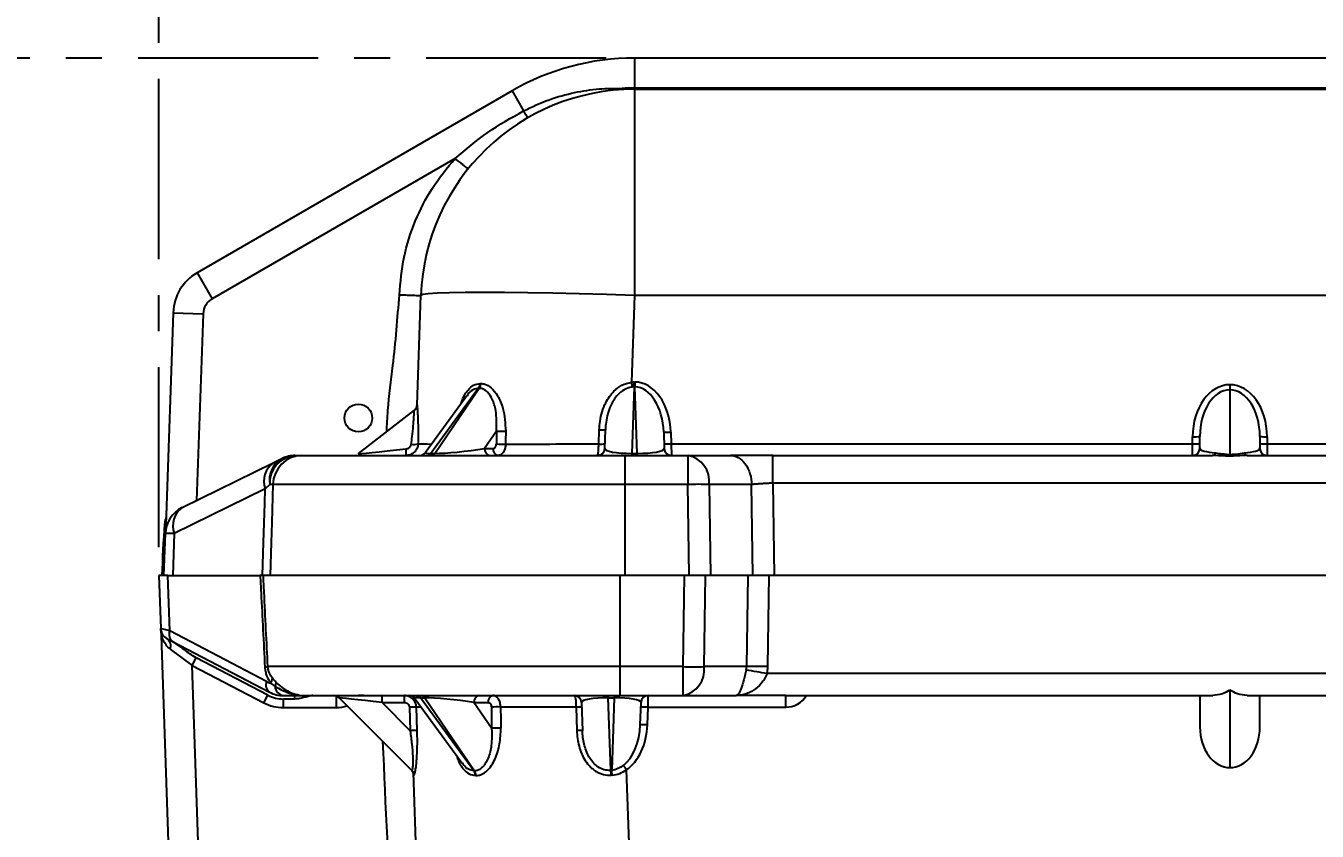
# Model space of a CAD drawing. Header units: millimetres. Extents: x 12 to 854, y 4 to 555.
# Drawn here: x 381.68 to 427.22, y 269.33 to 297.73 of the extents above; entities that cross this region are included whole.
import ezdxf

# ---------------------------------------------------------------- set-up
doc = ezdxf.new("R2010")
doc.units = ezdxf.units.MM
doc.linetypes.add('CENTER', pattern=[10.16, 6.35, -1.27, 1.27, -1.27])
doc.layers.add('DEFAULT_1', color=7, linetype='CENTER')
doc.styles.add('SLDTEXTSTYLE2', font='TXT', dxfattribs={"width": 0.75})
doc.dimstyles.new('SLDDIMSTYLE0', dxfattribs={"dimtxt": 6.614583, "dimasz": 3.556, "dimexe": 0, "dimexo": 0.0625, "dimgap": 1.653646, "dimtad": 1, "dimdec": 0, "dimlfac": 3, "dimrnd": 1e-09, "dimzin": 12, "dimdsep": 46, "dimtxsty": 'SLDTEXTSTYLE2', "dimblk1": 'CLOSED', "dimblk2": 'CLOSED', "dimsah": 1, "dimcen": 0.09, "dimadec": 0, "dimazin": 3, "dimtfac": 1, "dimtdec": 0, "dimtofl": 0, "dimtmove": 0, "dimatfit": 3, "dimldrblk": 'CLOSED', "dimfxl": 1, "dimfrac": 2, "dimtolj": 1, "dimtzin": 12, "dimarcsym": 0})
doc.dimstyles.new('SLDDIMSTYLE3', dxfattribs={"dimtxt": 6.614583, "dimasz": 3.556, "dimexe": 0, "dimexo": 0.0625, "dimgap": 1.653646, "dimtad": 0, "dimtih": 1, "dimtoh": 1, "dimdec": 0, "dimlfac": 3, "dimrnd": 1e-09, "dimzin": 12, "dimdsep": 46, "dimtxsty": 'SLDTEXTSTYLE2', "dimblk1": 'CLOSED', "dimblk2": 'CLOSED', "dimsah": 1, "dimcen": 0.09, "dimadec": 0, "dimazin": 3, "dimtfac": 1, "dimtdec": 0, "dimtofl": 0, "dimtmove": 0, "dimatfit": 3, "dimldrblk": 'CLOSED', "dimfxl": 1, "dimfrac": 2, "dimtolj": 1, "dimtzin": 12, "dimarcsym": 0})

# ---------------------------------------------------------------- blocks, each defined once
blk = doc.blocks.new('_Closed')
at = {"color": 0, "linetype": 'ByBlock', "lineweight": -2}
for p, q in [((-1, 0.166667), (0, 0)), ((-1, 0.166667), (-1, -0.166667)), ((0, 0), (-1, -0.166667)), ((0, 0), (-1, 0))]:
    blk.add_line(p, q, dxfattribs=at)
blk = doc.blocks.new('_D_1')
at = {"layer": 'DEFAULT_1'}
for p, q in [((402.149, 296.592), (345.88, 296.592)), ((346.88, 296.592), (346.88, 276.771)), ((340.773, 266.611), (338.761, 266.611)), ((338.761, 266.611), (338.761, 256.101)), ((352.986, 266.611), (354.998, 266.611)), ((354.998, 266.611), (354.998, 256.101)), ((338.761, 256.101), (340.773, 256.101)), ((354.998, 256.101), (352.986, 256.101)), ((346.88, 232.829), (346.88, 254.76)), ((416.289, 232.829), (345.88, 232.829))]:
    blk.add_line(p, q, dxfattribs=at)
at = {"layer": 'DEFAULT_1', "xscale": 3.556, "yscale": 3.556}
for p, rotation in [((346.88, 296.592), 90), ((346.88, 232.829), 270)]:
    blk.add_blockref('_Closed', p, dxfattribs=dict(at, rotation=rotation))
at = {"layer": 'DEFAULT_1', "char_height": 6.6146, "attachment_point": 1, "style": 'SLDTEXTSTYLE2'}
for s, insert in [('191', (339.548, 276.479)), ('7.5', (340.773, 264.627))]:
    blk.add_mtext(s, dxfattribs=dict(at, insert=insert))
blk = doc.blocks.new('_D_2')
at = {"layer": 'DEFAULT_1'}
for p, q in [((438.681, 336.443), (436.669, 336.443)), ((436.669, 336.443), (436.669, 325.933)), ((455.781, 336.443), (457.792, 336.443)), ((457.792, 336.443), (457.792, 325.933)), ((436.669, 325.933), (438.681, 325.933)), ((457.792, 325.933), (455.781, 325.933)), ((386.378, 279.346), (386.378, 325.592)), ((515.469, 279.346), (515.469, 325.592)), ((386.378, 324.592), (515.469, 324.592))]:
    blk.add_line(p, q, dxfattribs=at)
at = {"layer": 'DEFAULT_1', "xscale": 3.556, "yscale": 3.556, "rotation": 180}
blk.add_blockref('_Closed', (386.378, 324.592), dxfattribs=at)
at = {"layer": 'DEFAULT_1', "xscale": 3.556, "yscale": 3.556}
blk.add_blockref('_Closed', (515.469, 324.592), dxfattribs=at)
at = {"layer": 'DEFAULT_1', "char_height": 6.6146, "attachment_point": 1, "style": 'SLDTEXTSTYLE2'}
for s, insert in [('387', (439.899, 346.311)), ('15.2', (438.681, 334.46))]:
    blk.add_mtext(s, dxfattribs=dict(at, insert=insert))

msp = doc.modelspace()

# ---------------------------------------------------------------- linework, layer by layer
at = {"color": 7, "linetype": 'Continuous', "lineweight": 25}
for p, q in [((403.149, 296.592), (403.149, 295.533)), ((413.688, 296.592), (403.149, 296.592)), ((414.747, 296.592), (413.688, 296.592)), ((487.56, 296.592), (414.747, 296.592)), ((398.831, 295.435), (387.723, 289.022)), ((398.831, 295.435), (399.237, 294.731)), ((499.158, 295.533), (403.149, 295.533)), ((403.149, 295.491), (499.158, 295.491)), ((403.149, 295.491), (403.149, 288.219)), ((396.822, 293.053), (388.252, 288.105)), ((387.723, 289.022), (388.252, 288.105)), ((395.484, 284.368), (395.618, 288.219)), ((403.149, 288.219), (403.042, 285.162)), ((499.158, 288.219), (403.149, 288.219)), ((386.878, 287.614), (386.628, 280.463)), ((386.878, 287.614), (387.935, 287.577)), ((387.935, 287.577), (387.705, 280.992)), ((403.134, 285.167), (403.164, 285.167)), ((403.134, 284.997), (403.134, 285.167)), ((403.164, 285.167), (403.164, 284.997)), ((397.236, 284.68), (395.775, 282.683)), ((397.651, 284.949), (395.971, 282.654)), ((396.108, 282.654), (397.675, 284.949)), ((403.134, 284.997), (403.052, 282.654)), ((403.164, 284.997), (403.134, 284.997)), ((403.246, 282.654), (403.164, 284.997)), ((424.145, 285.075), (424.145, 284.896)), ((424.145, 284.896), (424.145, 282.618)), ((393.405, 282.633), (395.386, 284.181)), ((398.279, 283.438), (397.86, 282.824)), ((401.887, 282.986), (401.905, 283.483)), ((402.099, 282.824), (402.122, 283.484)), ((404.179, 283.401), (404.199, 282.824)), ((404.432, 283.401), (404.447, 282.988)), ((397.86, 282.824), (398.16, 282.824)), ((404.447, 282.988), (404.453, 282.579)), ((404.447, 282.988), (422.832, 282.988)), ((422.832, 282.988), (422.832, 283.242)), ((422.832, 282.579), (422.832, 282.988)), ((423.086, 282.833), (423.086, 283.251)), ((425.203, 283.251), (425.203, 282.833)), ((425.457, 283.242), (425.457, 282.988)), ((425.457, 282.988), (425.457, 282.579)), ((425.457, 282.988), (449.841, 282.988)), ((390.408, 282.319), (390.717, 282.471)), ((391.184, 282.579), (391.415, 282.579)), ((395.971, 282.654), (396.108, 282.654)), ((402.806, 282.579), (402.806, 281.558)), ((402.806, 282.579), (405.035, 282.579)), ((403.052, 282.654), (403.052, 282.579)), ((403.052, 282.654), (403.246, 282.654)), ((403.246, 282.579), (403.246, 282.654)), ((405.035, 282.579), (405.035, 281.558)), ((405.035, 282.579), (406.532, 282.579)), ((408.027, 282.579), (423.522, 282.579)), ((424.145, 282.618), (424.145, 282.557)), ((424.768, 282.579), (450.53, 282.579)), ((387.197, 280.742), (390.408, 282.319)), ((390.283, 281.559), (390.127, 281.406)), ((390.399, 281.558), (390.283, 281.559)), ((402.806, 281.558), (402.806, 278.346)), ((405.035, 281.558), (402.806, 281.558)), ((405.081, 278.346), (405.035, 281.558)), ((405.783, 281.558), (405.829, 278.346)), ((407.28, 281.558), (405.783, 281.558)), ((407.326, 278.346), (407.28, 281.558)), ((408.027, 281.599), (408.074, 278.346)), ((494.28, 281.599), (408.027, 281.599)), ((390.127, 281.406), (386.915, 279.829)), ((386.628, 280.463), (386.606, 279.829)), ((386.628, 280.463), (386.624, 280.343)), ((386.554, 278.346), (386.606, 279.829)), ((386.915, 279.829), (386.864, 278.346)), ((386.378, 278.346), (386.443, 276.476)), ((386.688, 278.346), (386.378, 278.346)), ((386.756, 276.391), (386.688, 278.346)), ((386.688, 278.346), (389.949, 278.346)), ((402.629, 278.346), (402.629, 275.134)), ((404.905, 278.346), (402.629, 278.346)), ((404.905, 278.346), (404.858, 275.134)), ((405.396, 278.346), (404.905, 278.346)), ((405.829, 278.346), (405.396, 278.346)), ((405.606, 275.134), (405.653, 278.346)), ((407.326, 278.346), (405.829, 278.346)), ((407.15, 278.346), (407.103, 275.134)), ((407.583, 278.346), (407.326, 278.346)), ((407.898, 278.346), (407.583, 278.346)), ((407.851, 275.134), (407.898, 278.346)), ((494.237, 278.346), (407.898, 278.346)), ((386.443, 276.476), (386.451, 276.229)), ((386.451, 276.229), (386.911, 263.083)), ((386.67, 276.115), (386.86, 276.016)), ((390.171, 274.608), (386.756, 276.391)), ((386.86, 276.016), (390.275, 274.233)), ((386.775, 275.75), (387.547, 275.18)), ((387.547, 275.18), (387.687, 275.448)), ((387.547, 275.18), (390.079, 273.858)), ((387.968, 263.12), (387.547, 275.18)), ((390.219, 274.126), (387.687, 275.448)), ((402.629, 275.134), (402.629, 274.113)), ((404.858, 275.134), (402.629, 275.134)), ((404.858, 275.134), (404.858, 274.113)), ((407.103, 275.134), (405.606, 275.134)), ((494.287, 274.889), (407.827, 274.889)), ((424.147, 274.304), (424.147, 271.573)), ((390.079, 273.858), (390.219, 274.126)), ((390.765, 274.113), (391.56, 274.113)), ((390.765, 273.689), (390.765, 273.992)), ((391.167, 273.992), (390.765, 273.992)), ((392.708, 274.113), (392.734, 274.132)), ((392.73, 274.038), (395.29, 271.479)), ((394.244, 273.868), (394.244, 274.113)), ((394.244, 273.868), (395.036, 273.868)), ((395.237, 272.875), (394.244, 273.868)), ((395.036, 273.868), (395.036, 274.113)), ((395.208, 273.705), (395.237, 272.875)), ((395.407, 274.009), (397.074, 271.73)), ((395.484, 272.877), (395.455, 273.707)), ((395.601, 274.038), (395.75, 274.038)), ((397.486, 271.462), (395.601, 274.038)), ((395.75, 274.038), (397.508, 271.462)), ((398.106, 272.963), (397.488, 273.868)), ((397.488, 273.868), (397.985, 273.868)), ((401.088, 273.707), (401.117, 272.877)), ((401.279, 273.868), (401.314, 272.875)), ((402.223, 274.113), (402.223, 274.038)), ((402.223, 274.038), (402.434, 274.038)), ((402.313, 271.479), (402.223, 274.038)), ((402.434, 274.038), (402.345, 271.481)), ((402.434, 274.113), (402.434, 274.038)), ((402.629, 274.113), (404.858, 274.113)), ((403.351, 273.084), (403.379, 273.868)), ((403.605, 273.084), (403.627, 273.704)), ((403.627, 273.704), (403.632, 274.113)), ((403.627, 273.704), (408.484, 273.704)), ((404.858, 274.113), (406.73, 274.113)), ((408.484, 274.113), (406.73, 274.113)), ((408.484, 274.113), (423.543, 274.113)), ((408.484, 273.704), (408.484, 274.113)), ((423.089, 274.113), (423.089, 273.003)), ((424.752, 274.113), (450.552, 274.113)), ((425.206, 273.003), (425.206, 274.113)), ((390.765, 273.689), (392.636, 273.689)), ((403.891, 242.218), (402.868, 271.498)), ((395.341, 271.399), (396.36, 242.218))]:
    msp.add_line(p, q, dxfattribs=at)
at = {"color": 8, "linetype": 'Continuous', "lineweight": 25}
for p, q in [((391.167, 273.992), (391.167, 274.113)), ((392.636, 273.689), (392.636, 274.098)), ((393.612, 274.113), (393.412, 274.119)), ((395.344, 271.392), (395.361, 271.311))]:
    msp.add_line(p, q, dxfattribs=at)
at = {"color": 7, "linetype": 'Continuous', "lineweight": 25, "flags": 128}
for points in [[(403.149, 288.219), (402.167, 288.251), (401.201, 288.278), (400.269, 288.299), (399.386, 288.315), (398.568, 288.324), (397.827, 288.327), (397.178, 288.324), (396.63, 288.315), (396.194, 288.299), (395.877, 288.278), (395.684, 288.251), (395.618, 288.219)], [(390.399, 281.558), (390.357, 280.211), (390.335, 279.513), (390.299, 278.346)], [(390.032, 278.346), (390.068, 279.513), (390.111, 280.89), (390.127, 281.406)], [(394.226, 274.133), (394.245, 274.12), (394.254, 274.113)]]:
    msp.add_lwpolyline(points, dxfattribs=at)
at = {"color": 7, "linetype": 'Continuous', "lineweight": 25}
msp.add_circle((393.411, 283.9), 0.487, dxfattribs=at)
for centre, radius, start, end in [((403.149, 287.956), 8.636, 90, 120), ((403.149, 287.956), 7.535, 90, 178), ((403.149, 287.956), 7.578, 90, 93.2715), ((388.57, 287.555), 1.693, 120, 178), ((388.57, 287.555), 0.635, 120, 178), ((397.393, 285.123), 0.31, 326.0777, 358.8592), ((397.416, 285.121), 0.311, 326.354, 359.0751), ((452.359, 290.49), 49.603, 186.1663, 186.3645), ((395.23, 284.381), 0.254, 308, 358), ((395.231, 284.377), 0.252, 307.6321, 357.9712), ((398.484, 287.342), 3.909, 266.9911, 271.7843), ((402.006, 284.959), 1.48, 266.0955, 274.5238), ((404.306, 285.222), 1.825, 266.0129, 273.9871), ((393.41, 282.758), 1.691, 353.9325, 1.8812), ((395.342, 283.871), 0.901, 265.5859, 280.8943), ((398.083, 282.799), 0.224, 173.4535, 258.9719), ((398.382, 282.799), 0.224, 173.4535, 258.9719), ((398.482, 286.893), 3.913, 266.9968, 271.7785), ((401.845, 282.833), 0.254, 270, 358), ((401.988, 284.463), 1.48, 266.0955, 274.5238), ((404.32, 284.809), 1.825, 266.0129, 273.9871), ((404.453, 282.833), 0.254, 182, 270), ((422.896, 285.068), 1.827, 268.0109, 275.9867), ((422.896, 284.814), 1.827, 268.0109, 275.9867), ((422.832, 282.833), 0.254, 270, 0), ((425.394, 285.068), 1.827, 264.0133, 271.9891), ((425.394, 284.814), 1.827, 264.0133, 271.9891), ((425.457, 282.833), 0.254, 180, 270), ((391.15, 281.706), 0.879, 119.5142, 189.6312), ((391.265, 281.6), 0.983, 94.7651, 182.3964), ((391.435, 281.543), 1.036, 91.129, 179.1892), ((391.184, 281.521), 1.058, 90, 116.1568), ((395.57, 282.833), 0.254, 270, 328.3958), ((395.836, 282.738), 0.159, 272.7971, 327.9253), ((395.973, 282.738), 0.159, 272.7971, 327.9253), ((404.856, 281.664), 0.932, 353.4535, 78.9719), ((423.508, 282.725), 0.146, 275.4431, 337.2196), ((424.782, 282.725), 0.146, 202.7804, 264.5569), ((390.864, 281.679), 0.786, 125.4483, 200.2973), ((405.409, 258.835), 22.727, 89.0572, 90.9428), ((387.663, 279.792), 1.058, 116.1568, 178), ((387.653, 280.102), 0.786, 125.4483, 200.2973), ((436.21, 276.627), 49.76, 175.9255, 178.0206), ((386.761, 276.664), 3.169, 87.1981, 92.8019), ((386.866, 276.49), 0.423, 182, 242.4277), ((386.483, 275.864), 0.313, 338.7288, 53.2977), ((387.051, 276.271), 0.318, 157.7078, 233.1014), ((390.023, 276.164), 1.048, 274.9114, 280.8165), ((405.232, 297.858), 22.727, 269.0572, 270.9428), ((404.68, 275.028), 0.932, 281.0281, 6.5465), ((407.477, 252.411), 22.727, 89.0572, 90.9428), ((390.073, 274.749), 0.307, 320.9008, 356.6589), ((403.726, 252.428), 22.832, 79.652, 81.5339), ((390.466, 274.487), 0.318, 157.7078, 233.1014), ((390.465, 275.171), 0.635, 242.4277, 255.9496), ((390.765, 275.171), 1.058, 242.4277, 270), ((390.252, 274.581), 0.263, 327.1556, 359.2947), ((390.817, 274.452), 0.344, 182.3533, 261.2676), ((390.765, 275.171), 1.482, 242.4277, 270), ((390.765, 275.171), 1.179, 242.4277, 270), ((392.551, 273.859), 0.254, 45, 90), ((395.202, 273.859), 0.254, 31.1909, 90), ((395.352, 270.855), 2.854, 87.928, 92.8927), ((395.466, 273.954), 0.159, 32.0747, 87.2029), ((395.615, 273.954), 0.159, 32.0747, 87.2029), ((397.711, 273.893), 0.224, 101.0281, 186.5465), ((398.207, 273.893), 0.224, 101.0281, 186.5465), ((398.306, 269.799), 3.913, 88.2215, 93.0032), ((401.025, 273.859), 0.254, 2, 90), ((401.175, 272.424), 1.286, 85.1015, 93.866), ((403.5, 271.883), 1.825, 86.0129, 93.9871), ((403.632, 273.859), 0.254, 90, 178), ((395.381, 270.024), 2.854, 87.928, 92.8927), ((398.311, 269.062), 3.906, 88.2119, 93.0126), ((401.204, 271.594), 1.286, 85.1015, 93.866), ((403.478, 271.263), 1.825, 86.0129, 93.9871), ((395.109, 271.303), 0.252, 1.8206, 44.9781), ((395.112, 271.301), 0.252, 1.789, 44.9753), ((397.229, 271.289), 0.31, 1.1311, 33.9099), ((397.25, 271.29), 0.311, 0.9346, 33.6585), ((399.822, 271.125), 2.516, 4.1936, 8.0912), ((399.701, 271.127), 2.667, 3.9521, 7.6265), ((395.557, 266.571), 8.816, 33.9736, 35.2032)]:
    msp.add_arc(centre, radius, start, end, dxfattribs=at)
at = {"color": 8, "linetype": 'Continuous', "lineweight": 25}
for centre, radius, end in [((392.636, 274.917), 1.228, 288.14), ((408.484, 274.551), 0.847, 328.8387)]:
    msp.add_arc(centre, radius, 270, end, dxfattribs=at)
at = {"color": 7, "linetype": 'Continuous', "lineweight": 25}
for centre, major_axis, ratio, start_param, end_param in [((403.337, 293.333), (7.112, 7.714), 0.397652, 3.490793, 3.495182), ((403.101, 283.356), (0.061, 1.811), 0.682205, 0.023068, 0.096888), ((403.197, 283.356), (-0.061, 1.811), 0.682205, 4.714001, 6.260118), ((403.464, 293.153), (7.393, 7.655), 0.398934, 3.50715, 3.511539), ((403.101, 283.365), (0.055, 1.631), 0.601644, 0.02318, 0.097001), ((403.197, 283.365), (-0.055, 1.631), 0.601644, 4.713889, 6.260005), ((424.145, 283.242), (0, 1.833), 0.715942, 0, 1.570796), ((424.145, 283.251), (0, 1.645), 0.643288, 0, 1.570796), ((424.145, 283.242), (0, 1.833), 0.715942, 4.712389, 6.283185), ((424.145, 283.251), (0, 1.645), 0.643288, 4.712389, 6.283185), ((395.174, 282.769), (0.213, 1.413), 0.002628, 0.002775, 0.073771), ((404.094, 320.155), (2.283, 223.057), 0.02472, 1.736409, 1.738468), ((404.274, 320.164), (2.463, 223.057), 0.023915, 1.736476, 1.738535), ((395.257, 282.833), (1.851, 0.2), 0.001546, 3.139102, 4.627648), ((397.196, 282.833), (1.289, 0.15), 0.076652, 3.699124, 5.24524), ((402.976, 283.003), (7.54, 0.015), 0.001957, 4.093728, 4.567504), ((403.082, 282.833), (0.983, 0.01), 0.182452, 3.133297, 4.679413), ((403.216, 282.833), (0.983, -0.01), 0.182452, 4.745365, 6.291481), ((424.145, 282.833), (1.058, 0), 0.177468, 3.141593, 4.217523), ((424.145, 282.833), (1.058, 0), 0.177468, 5.207255, 6.283185), ((387.513, 276.153), (1.07, -0.323), 0.012502, 2.359843, 3.14585), ((404.857, 275.171), (2.246, -0.045), 0.470749, 6.174186, 6.290567), ((404.857, 275.208), (2.993, -0.104), 0.706247, 6.181183, 6.297564), ((394.287, 273.859), (1.557, -0.18), 0.002487, 1.598612, 3.144728), ((396.829, 273.859), (1.279, -0.15), 0.077195, 1.038545, 2.584661), ((403.919, 236.537), (-2.283, 223.057), 0.02472, 1.403125, 1.406506), ((402.801, 273.689), (7.54, -0.015), 0.001957, 1.799925, 2.189457), ((404.098, 236.528), (-2.463, 223.057), 0.023915, 1.403058, 1.406439), ((402.254, 273.859), (0.975, -0.01), 0.184037, 1.603864, 3.14998), ((402.404, 273.859), (0.975, 0.01), 0.184037, 6.274798, 7.820914), ((402.378, 273.119), (0.055, 1.619), 0.601027, 3.601504, 4.71089), ((402.378, 273.128), (0.061, 1.799), 0.682205, 3.601391, 4.710776), ((424.147, 273.003), (0, 1.43), 0.739948, 1.570796, 3.141593), ((424.147, 273.003), (0, 1.43), 0.739948, 3.141593, 4.712389), ((403.298, 263.258), (-7.393, 7.655), 0.398934, 5.913436, 5.91743), ((403.166, 263.424), (-3.246, 7.464), 0.950166, 5.959415, 5.963587), ((403.166, 263.244), (-7.822, 8.085), 0.000527, 6.211583, 6.215755), ((403.171, 263.079), (-7.112, 7.714), 0.397652, 5.929793, 5.933787), ((403.166, 263.244), (-2.097, 7.85), 0.923437, 6.108285, 6.112457)]:
    msp.add_ellipse(centre, major_axis=major_axis, ratio=ratio, start_param=start_param, end_param=end_param, dxfattribs=at)
at = {"color": 8, "linetype": 'Continuous', "lineweight": 25}
for centre, major_axis, ratio, start_param, end_param in [((402.976, 283.003), (7.54, 0.015), 0.001957, 3.284678, 3.528937), ((397.101, 282.833), (1.329, 0.156), 0.067235, 3.091052, 3.686709), ((396.723, 273.859), (1.318, -0.156), 0.067704, 2.597031, 3.192988), ((402.801, 273.689), (7.54, -0.015), 0.001957, 2.82852, 2.913827)]:
    msp.add_ellipse(centre, major_axis=major_axis, ratio=ratio, start_param=start_param, end_param=end_param, dxfattribs=at)
at = {"color": 7, "linetype": 'Continuous', "lineweight": 25}
for points, knots in [([(399.237, 294.731), (399.536, 294.87), (400.115, 295.141), (401.015, 295.387), (401.88, 295.523), (402.444, 295.522), (402.717, 295.521)], [0, 0, 0, 0, 0.273566, 0.531401, 0.773525, 1, 1, 1, 1]), ([(402.719, 295.479), (402.719, 295.479), (402.719, 295.48), (402.719, 295.485), (402.718, 295.491), (402.718, 295.498), (402.717, 295.508), (402.717, 295.516), (402.717, 295.521)], [0, 0, 0, 0, 0.2394559, 0.3683573, 0.499994, 0.6316317, 0.7605355, 1, 1, 1, 1]), ([(396.822, 293.053), (397.199, 293.369), (397.952, 294.003), (398.809, 294.488), (399.237, 294.731)], [0, 0, 0, 0, 0.500206, 1, 1, 1, 1]), ([(399.381, 294.481), (399.379, 294.485), (399.375, 294.492), (399.344, 294.547), (399.296, 294.628), (399.257, 294.697), (399.237, 294.731)], [0, 0, 0, 0, 0.242887, 0.5, 0.757113, 1, 1, 1, 1]), ([(394.857, 288.245), (394.895, 288.689), (394.972, 289.575), (395.385, 290.846), (395.983, 292.034), (396.543, 292.714), (396.822, 293.053)], [0, 0, 0, 0, 0.251525, 0.502416, 0.752084, 1, 1, 1, 1]), ([(397.281, 292.683), (397.275, 292.688), (397.265, 292.695), (397.208, 292.741), (397.149, 292.789), (397.075, 292.848), (396.968, 292.934), (396.879, 293.006), (396.822, 293.053)], [0, 0, 0, 0, 0.239459, 0.368363, 0.500003, 0.631642, 0.760545, 1, 1, 1, 1]), ([(394.857, 288.245), (394.953, 288.242), (395.1, 288.237), (395.277, 288.231), (395.399, 288.226), (395.497, 288.223), (395.592, 288.22), (395.608, 288.219), (395.618, 288.219)], [0, 0, 0, 0, 0.239457, 0.368361, 0.5, 0.631639, 0.760543, 1, 1, 1, 1]), ([(397.727, 285.116), (397.776, 285.112), (397.904, 285.099), (398.12, 284.964), (398.349, 284.673), (398.563, 284.155), (398.59, 283.708), (398.606, 283.435)], [0, 0, 0, 0, 0.090336, 0.2369, 0.415349, 0.641891, 1, 1, 1, 1]), ([(401.905, 283.483), (401.912, 283.583), (401.934, 283.911), (402.078, 284.398), (402.371, 284.826), (402.695, 285.082), (402.927, 285.136), (403.042, 285.162)], [0, 0, 0, 0, 0.1374839, 0.4502157, 0.6784804, 0.8395836, 1, 1, 1, 1]), ([(398.279, 283.438), (398.286, 283.683), (398.296, 284.079), (398.157, 284.546), (397.989, 284.809), (397.82, 284.933), (397.715, 284.945), (397.675, 284.949)], [0, 0, 0, 0, 0.370806, 0.599717, 0.774929, 0.914931, 1, 1, 1, 1]), ([(403.061, 284.992), (402.966, 284.967), (402.772, 284.917), (402.506, 284.686), (402.264, 284.3), (402.147, 283.867), (402.128, 283.574), (402.122, 283.484)], [0, 0, 0, 0, 0.152077, 0.308554, 0.536615, 0.85733, 1, 1, 1, 1]), ([(395.484, 284.368), (395.485, 284.343), (395.487, 284.292), (395.501, 284.059), (395.515, 283.726), (395.52, 283.351), (395.515, 283.09), (395.513, 282.986)], [0, 0, 0, 0, 0.190801, 0.382726, 0.590941, 0.836041, 1, 1, 1, 1]), ([(395.273, 282.972), (395.285, 283.064), (395.316, 283.289), (395.348, 283.615), (395.369, 283.905), (395.379, 284.11), (395.384, 284.155), (395.386, 284.177)], [0, 0, 0, 0, 0.169039, 0.418704, 0.626955, 0.815417, 1, 1, 1, 1]), ([(395.513, 282.986), (395.51, 282.961), (395.504, 282.888), (395.457, 282.775), (395.361, 282.667), (395.235, 282.593), (395.139, 282.584), (395.092, 282.579)], [0, 0, 0, 0, 0.118534, 0.336717, 0.557428, 0.779277, 1, 1, 1, 1]), ([(395.1, 282.814), (395.118, 282.817), (395.155, 282.825), (395.204, 282.855), (395.243, 282.895), (395.266, 282.937), (395.271, 282.963), (395.273, 282.972)], [0, 0, 0, 0, 0.219951, 0.448783, 0.675295, 0.889555, 1, 1, 1, 1]), ([(398.16, 282.824), (398.168, 282.825), (398.189, 282.827), (398.221, 282.845), (398.252, 282.881), (398.272, 282.93), (398.275, 282.967), (398.277, 282.986)], [0, 0, 0, 0, 0.1261946, 0.3470241, 0.565214, 0.7825957, 1, 1, 1, 1]), ([(398.603, 282.982), (398.599, 282.935), (398.592, 282.842), (398.544, 282.72), (398.476, 282.63), (398.403, 282.585), (398.356, 282.581), (398.339, 282.579)], [0, 0, 0, 0, 0.218418, 0.436506, 0.654657, 0.874595, 1, 1, 1, 1]), ([(401.845, 282.579), (401.85, 282.584), (401.858, 282.594), (401.87, 282.667), (401.88, 282.776), (401.885, 282.889), (401.887, 282.961), (401.887, 282.986)], [0, 0, 0, 0, 0.221487, 0.44362, 0.664839, 0.884167, 1, 1, 1, 1]), ([(391.415, 282.579), (391.587, 282.579), (391.932, 282.579), (392.767, 282.579), (393.892, 282.579), (395.345, 282.579), (397.015, 282.579), (398.849, 282.579), (400.8, 282.579), (402.137, 282.579), (402.806, 282.579)], [0, 0, 0, 0, 0.106557, 0.213118, 0.343903, 0.47469, 0.605954, 0.737213, 0.86861, 1, 1, 1, 1]), ([(406.534, 282.579), (406.621, 282.579), (406.714, 282.557), (406.895, 282.459), (406.982, 282.381), (407.127, 282.183), (407.184, 282.063), (407.26, 281.811), (407.279, 281.68), (407.282, 281.558)], [0, 0, 0, 0, 0.25, 0.25, 0.5, 0.5, 0.75, 0.75, 1, 1, 1, 1]), ([(408.03, 282.579), (407.743, 282.579), (407.475, 282.579), (406.974, 282.579), (406.741, 282.579), (406.534, 282.579)], [0, 0, 0, 0, 0.5, 0.5, 1, 1, 1, 1]), ([(408.03, 281.599), (408.03, 281.716), (408.03, 281.842), (408.03, 282.084), (408.03, 282.199), (408.03, 282.389), (408.03, 282.463), (408.03, 282.558), (408.03, 282.579), (408.03, 282.579)], [0, 0, 0, 0, 0.25, 0.25, 0.5, 0.5, 0.75, 0.75, 1, 1, 1, 1]), ([(424.145, 282.557), (424.119, 282.557), (424.007, 282.558), (423.788, 282.571), (423.618, 282.576), (423.522, 282.579)], [0, 0, 0, 0, 0.117327, 0.502598, 1, 1, 1, 1]), ([(423.642, 282.668), (423.718, 282.658), (423.848, 282.641), (424.032, 282.619), (424.124, 282.618), (424.145, 282.618)], [0, 0, 0, 0, 0.516698, 0.889631, 1, 1, 1, 1]), ([(424.145, 282.618), (424.206, 282.62), (424.278, 282.622), (424.454, 282.642), (424.555, 282.656), (424.647, 282.668)], [0, 0, 0, 0, 0.3196538, 0.3751087, 1, 1, 1, 1]), ([(424.768, 282.579), (424.758, 282.579), (424.645, 282.579), (424.443, 282.564), (424.232, 282.559), (424.145, 282.557)], [0, 0, 0, 0, 0.051934, 0.60706, 1, 1, 1, 1]), ([(402.806, 281.558), (402.806, 281.558), (402.079, 281.558), (400.621, 281.558), (398.497, 281.558), (396.499, 281.558), (394.68, 281.558), (393.097, 281.558), (391.803, 281.558), (390.913, 281.558), (390.547, 281.558), (390.399, 281.558)], [0, 0, 0, 0, 0.000001, 0.131367, 0.262739, 0.394011, 0.525288, 0.656074, 0.786859, 0.914249, 1, 1, 1, 1]), ([(408.03, 281.599), (408.01, 281.599), (407.97, 281.599), (407.908, 281.598), (407.842, 281.596), (407.771, 281.592), (407.698, 281.587), (407.604, 281.58), (407.502, 281.572), (407.405, 281.565), (407.335, 281.56), (407.298, 281.559), (407.282, 281.558)], [0, 0, 0, 0, 0.0691639, 0.1441226, 0.2249079, 0.311545, 0.4040545, 0.5024529, 0.6736231, 0.8136114, 0.9224039, 1, 1, 1, 1]), ([(386.624, 280.343), (386.622, 280.341), (386.587, 280.29), (386.581, 280.225), (386.575, 280.163)], [0, 0, 0, 0, 0.03377, 1, 1, 1, 1]), ([(389.949, 278.346), (389.959, 278.144), (389.97, 277.942), (389.98, 277.74), (390.002, 277.303), (390.024, 276.866), (390.046, 276.429), (390.068, 275.993), (390.09, 275.556), (390.112, 275.119)], [0, 0, 0, 0, 0.001823286, 0.001823286, 0.001823286, 0.005764055, 0.005764055, 0.005764055, 0.009704824, 0.009704824, 0.009704824, 0.009704824]), ([(390.059, 278.346), (390.049, 278.346), (390.035, 278.346), (389.998, 278.346), (389.975, 278.346), (389.949, 278.346)], [0, 0, 0, 0, 0.5, 0.5, 1, 1, 1, 1]), ([(390.219, 275.134), (390.197, 275.571), (390.175, 276.008), (390.153, 276.444), (390.131, 276.881), (390.11, 277.318), (390.088, 277.755), (390.078, 277.952), (390.069, 278.149), (390.059, 278.346)], [0, 0, 0, 0, 0.003940282, 0.003940282, 0.003940282, 0.00788058, 0.00788058, 0.00788058, 0.009659225, 0.009659225, 0.009659225, 0.009659225]), ([(402.629, 278.346), (401.771, 278.346), (400.917, 278.346), (399.97, 278.346), (399.866, 278.346), (399.658, 278.346), (399.554, 278.346), (399.244, 278.346), (399.038, 278.346), (398.427, 278.346), (398.025, 278.346), (396.841, 278.346), (396.087, 278.346), (395.199, 278.346), (395.026, 278.346), (394.685, 278.346), (394.517, 278.346), (394.189, 278.346), (394.028, 278.346), (393.792, 278.346), (393.714, 278.346), (393.56, 278.346), (393.484, 278.346), (393.106, 278.346), (392.819, 278.346), (392.413, 278.346), (392.281, 278.346), (392.091, 278.346), (392.028, 278.346), (391.905, 278.346), (391.844, 278.346), (391.549, 278.346), (391.331, 278.346), (391.031, 278.346), (390.936, 278.346), (390.799, 278.346), (390.755, 278.346), (390.669, 278.346), (390.627, 278.346), (390.423, 278.346), (390.279, 278.346), (390.122, 278.346), (390.089, 278.346), (390.059, 278.346)], [0.1705302, 0.1705302, 0.1705302, 0.1705302, 0.2955302, 0.2955302, 0.3111552, 0.3111552, 0.3267802, 0.3267802, 0.3580302, 0.3580302, 0.4205302, 0.4205302, 0.5455302, 0.5455302, 0.5767802, 0.5767802, 0.6080302, 0.6080302, 0.6392802, 0.6392802, 0.6549052, 0.6549052, 0.6705302, 0.6705302, 0.7330302, 0.7330302, 0.7642802, 0.7642802, 0.7799052, 0.7799052, 0.7955302, 0.7955302, 0.8580302, 0.8580302, 0.8892802, 0.8892802, 0.9049052, 0.9049052, 0.9205302, 0.9205302, 0.9830302, 0.9830302, 1, 1, 1, 1]), ([(402.806, 278.346), (402.277, 278.346), (401.199, 278.346), (399.585, 278.346), (398.112, 278.346), (396.801, 278.346), (395.655, 278.346), (394.572, 278.346), (393.573, 278.346), (392.671, 278.346), (391.882, 278.346), (391.214, 278.346), (390.678, 278.346), (390.421, 278.346), (390.299, 278.346)], [0, 0, 0, 0, 0.0948403, 0.1930145, 0.2933327, 0.3713063, 0.4504997, 0.530732, 0.6109751, 0.6912089, 0.7714557, 0.8500173, 0.9285919, 1, 1, 1, 1]), ([(386.775, 275.75), (386.716, 275.794), (386.668, 275.846), (386.586, 275.959), (386.553, 276.019), (386.501, 276.144), (386.481, 276.209), (386.453, 276.341), (386.445, 276.409), (386.443, 276.476)], [0, 0, 0, 0, 0.25, 0.25, 0.5, 0.5, 0.75, 0.75, 1, 1, 1, 1]), ([(387.687, 275.448), (387.61, 275.488), (387.538, 275.534), (387.397, 275.632), (387.329, 275.685), (387.126, 275.843), (386.989, 275.949), (386.837, 276.028)], [0, 0, 0, 0, 0.25, 0.25, 0.5, 0.5, 1, 1, 1, 1]), ([(390.112, 275.119), (390.115, 275.065), (390.122, 275.012), (390.144, 274.91), (390.158, 274.86), (390.211, 274.717), (390.258, 274.632), (390.311, 274.555)], [0, 0, 0, 0, 0.25, 0.25, 0.5, 0.5, 1, 1, 1, 1]), ([(402.629, 275.134), (402.542, 275.134), (402.454, 275.134), (402.28, 275.134), (402.018, 275.134), (401.758, 275.134), (401.238, 275.134), (400.893, 275.134), (400.378, 275.134), (400.206, 275.134), (399.864, 275.134), (399.694, 275.134), (399.186, 275.134), (398.853, 275.134), (397.87, 275.134), (397.236, 275.134), (396.316, 275.134), (396.014, 275.134), (395.424, 275.134), (395.138, 275.134), (394.309, 275.134), (393.793, 275.134), (393.074, 275.134), (392.843, 275.134), (392.512, 275.134), (392.404, 275.134), (392.195, 275.134), (392.094, 275.134), (391.602, 275.134), (391.257, 275.134), (390.812, 275.134), (390.675, 275.134), (390.49, 275.134), (390.431, 275.134), (390.32, 275.134), (390.268, 275.134), (390.219, 275.134)], [0, 0, 0, 0, 0.015625, 0.015625, 0.03125, 0.0625, 0.0625, 0.125, 0.125, 0.15625, 0.15625, 0.1875, 0.1875, 0.25, 0.25, 0.375, 0.375, 0.4375, 0.4375, 0.5, 0.5, 0.625, 0.625, 0.6875, 0.6875, 0.71875, 0.71875, 0.75, 0.75, 0.875, 0.875, 0.9375, 0.9375, 0.96875, 0.96875, 1, 1, 1, 1]), ([(390.38, 274.731), (390.339, 274.782), (390.303, 274.839), (390.259, 274.941), (390.247, 274.977), (390.228, 275.052), (390.222, 275.093), (390.219, 275.134)], [0, 0, 0, 0, 0.5, 0.5, 0.75, 0.75, 1, 1, 1, 1]), ([(407.088, 275.012), (407.071, 274.945), (407.054, 274.879), (407.022, 274.75), (407.006, 274.687), (406.975, 274.572), (406.96, 274.519), (406.93, 274.422), (406.915, 274.378), (406.871, 274.263), (406.842, 274.206), (406.786, 274.131), (406.758, 274.113), (406.73, 274.113)], [0, 0, 0, 0, 0.125, 0.125, 0.25, 0.25, 0.375, 0.375, 0.5, 0.5, 0.75, 0.75, 1, 1, 1, 1]), ([(407.827, 274.889), (407.8, 274.824), (407.77, 274.763), (407.7, 274.647), (407.662, 274.593), (407.539, 274.444), (407.446, 274.363), (407.252, 274.236), (407.15, 274.189), (406.994, 274.143), (406.942, 274.132), (406.836, 274.116), (406.782, 274.113), (406.73, 274.113)], [0, 0, 0, 0, 0.125, 0.125, 0.25, 0.25, 0.5, 0.5, 0.75, 0.75, 0.875, 0.875, 1, 1, 1, 1]), ([(390.473, 274.438), (390.548, 274.393), (390.627, 274.348), (390.795, 274.269), (390.884, 274.233), (391.161, 274.145), (391.361, 274.113), (391.56, 274.113)], [0, 0, 0, 0, 0.25, 0.25, 0.5, 0.5, 1, 1, 1, 1]), ([(390.516, 274.578), (390.578, 274.515), (390.648, 274.453), (390.8, 274.34), (390.884, 274.289), (391.065, 274.203), (391.161, 274.169), (391.357, 274.124), (391.458, 274.113), (391.56, 274.113)], [0, 0, 0, 0, 0.25, 0.25, 0.5, 0.5, 0.75, 0.75, 1, 1, 1, 1]), ([(424.147, 274.304), (424.146, 274.303), (424.058, 274.252), (423.847, 274.15), (423.654, 274.13), (423.543, 274.118)], [0, 0, 0, 0, 0.004549, 0.43011, 1, 1, 1, 1]), ([(424.752, 274.118), (424.641, 274.13), (424.448, 274.15), (424.237, 274.252), (424.148, 274.303), (424.147, 274.304)], [0, 0, 0, 0, 0.56989, 0.995451, 1, 1, 1, 1]), ([(391.81, 274.113), (391.769, 274.113), (391.724, 274.105), (391.627, 274.082), (391.575, 274.067), (391.466, 274.037), (391.409, 274.021), (391.29, 273.999), (391.229, 273.992), (391.167, 273.992)], [0, 0, 0, 0, 0.25, 0.25, 0.5, 0.5, 0.75, 0.75, 1, 1, 1, 1]), ([(391.56, 274.113), (391.775, 274.113), (392.029, 274.113), (392.615, 274.113), (392.946, 274.113), (393.502, 274.113), (393.697, 274.113), (394.099, 274.113), (394.308, 274.113), (394.955, 274.113), (395.416, 274.113), (396.153, 274.113), (396.407, 274.113), (396.923, 274.113), (397.185, 274.113), (397.985, 274.113), (398.534, 274.113), (399.384, 274.113), (399.672, 274.113), (400.256, 274.113), (400.55, 274.113), (401.435, 274.113), (402.029, 274.113), (402.629, 274.113)], [0, 0, 0, 0, 0.125, 0.125, 0.25, 0.25, 0.3125, 0.3125, 0.375, 0.375, 0.5, 0.5, 0.5625, 0.5625, 0.625, 0.625, 0.75, 0.75, 0.8125, 0.8125, 0.875, 0.875, 1, 1, 1, 1]), ([(395.455, 273.707), (395.453, 273.762), (395.441, 273.815), (395.397, 273.913), (395.365, 273.958), (395.288, 274.032), (395.242, 274.062), (395.143, 274.102), (395.09, 274.113), (395.036, 274.113)], [0, 0, 0, 0, 0.25, 0.25, 0.5, 0.5, 0.75, 0.75, 1, 1, 1, 1]), ([(395.036, 273.868), (395.08, 273.868), (395.123, 273.851), (395.187, 273.791), (395.206, 273.749), (395.208, 273.705)], [0, 0, 0, 0, 0.5, 0.5, 1, 1, 1, 1]), ([(397.985, 273.868), (398.015, 273.868), (398.045, 273.851), (398.088, 273.792), (398.101, 273.75), (398.101, 273.706)], [0, 0, 0, 0, 0.5, 0.5, 1, 1, 1, 1]), ([(398.428, 273.71), (398.427, 273.764), (398.419, 273.817), (398.392, 273.915), (398.372, 273.959), (398.324, 274.033), (398.295, 274.062), (398.233, 274.102), (398.199, 274.113), (398.164, 274.113)], [0, 0, 0, 0, 0.25, 0.25, 0.5, 0.5, 0.75, 0.75, 1, 1, 1, 1]), ([(401.025, 274.113), (401.032, 274.113), (401.04, 274.102), (401.054, 274.062), (401.06, 274.033), (401.078, 273.921), (401.086, 273.816), (401.088, 273.707)], [0, 0, 0, 0, 0.25, 0.25, 0.5, 0.5, 1, 1, 1, 1]), ([(395.237, 272.875), (395.261, 272.716), (395.28, 272.56), (395.311, 272.252), (395.322, 272.099), (395.33, 271.891), (395.331, 271.824), (395.33, 271.703), (395.328, 271.648), (395.321, 271.557), (395.316, 271.522), (395.304, 271.479), (395.297, 271.471), (395.29, 271.479)], [0, 0, 0, 0, 0.25, 0.25, 0.5, 0.5, 0.625, 0.625, 0.75, 0.75, 0.875, 0.875, 1, 1, 1, 1]), ([(395.364, 271.309), (395.367, 271.305), (395.371, 271.305), (395.379, 271.313), (395.383, 271.32), (395.397, 271.353), (395.406, 271.389), (395.425, 271.484), (395.435, 271.542), (395.451, 271.673), (395.459, 271.747), (395.472, 271.902), (395.477, 271.984), (395.485, 272.155), (395.488, 272.243), (395.493, 272.509), (395.491, 272.691), (395.484, 272.877)], [0, 0, 0, 0, 0.0625, 0.0625, 0.125, 0.125, 0.25, 0.25, 0.375, 0.375, 0.5, 0.5, 0.625, 0.625, 0.75, 0.75, 1, 1, 1, 1]), ([(398.106, 272.963), (398.12, 272.799), (398.122, 272.637), (398.098, 272.319), (398.071, 272.161), (398.002, 271.943), (397.975, 271.873), (397.908, 271.743), (397.87, 271.684), (397.805, 271.607), (397.781, 271.583), (397.732, 271.541), (397.706, 271.523), (397.653, 271.494), (397.624, 271.482), (397.567, 271.466), (397.538, 271.462), (397.508, 271.462)], [0, 0, 0, 0, 0.25, 0.25, 0.5, 0.5, 0.625, 0.625, 0.75, 0.75, 0.8125, 0.8125, 0.875, 0.875, 0.9375, 0.9375, 1, 1, 1, 1]), ([(397.56, 271.295), (397.594, 271.295), (397.628, 271.299), (397.696, 271.314), (397.73, 271.326), (397.828, 271.37), (397.89, 271.414), (398.006, 271.522), (398.058, 271.585), (398.153, 271.725), (398.195, 271.803), (398.303, 272.045), (398.355, 272.225), (398.42, 272.589), (398.434, 272.776), (398.433, 272.966)], [0, 0, 0, 0, 0.0625, 0.0625, 0.125, 0.125, 0.25, 0.25, 0.375, 0.375, 0.5, 0.5, 0.75, 0.75, 1, 1, 1, 1]), ([(401.117, 272.877), (401.124, 272.691), (401.148, 272.509), (401.219, 272.243), (401.249, 272.154), (401.321, 271.984), (401.363, 271.902), (401.462, 271.747), (401.52, 271.673), (401.617, 271.575), (401.651, 271.544), (401.724, 271.486), (401.762, 271.46), (401.841, 271.412), (401.882, 271.392), (401.967, 271.357), (402.011, 271.342), (402.146, 271.309), (402.238, 271.301), (402.331, 271.309)], [0, 0, 0, 0, 0.25, 0.25, 0.375, 0.375, 0.5, 0.5, 0.625, 0.625, 0.6875, 0.6875, 0.75, 0.75, 0.8125, 0.8125, 0.875, 0.875, 1, 1, 1, 1]), ([(402.313, 271.479), (402.232, 271.471), (402.153, 271.479), (401.998, 271.522), (401.926, 271.556), (401.826, 271.624), (401.794, 271.649), (401.735, 271.703), (401.707, 271.732), (401.628, 271.823), (401.583, 271.89), (401.504, 272.029), (401.472, 272.101), (401.416, 272.251), (401.393, 272.328), (401.338, 272.56), (401.319, 272.716), (401.314, 272.875)], [0, 0, 0, 0, 0.125, 0.125, 0.25, 0.25, 0.3125, 0.3125, 0.375, 0.375, 0.5, 0.5, 0.625, 0.625, 0.75, 0.75, 1, 1, 1, 1]), ([(395.286, 271.48), (395.292, 271.475), (395.312, 271.457), (395.33, 271.425), (395.342, 271.397), (395.346, 271.383), (395.346, 271.38), (395.345, 271.389), (395.344, 271.392)], [0, 0, 0, 0, 0.085705, 0.286752, 0.453392, 0.623865, 0.854772, 1, 1, 1, 1]), ([(402.761, 271.654), (402.7, 271.607), (402.635, 271.568), (402.496, 271.508), (402.421, 271.488), (402.345, 271.481)], [0, 0, 0, 0, 0.5, 0.5, 1, 1, 1, 1]), ([(402.362, 271.311), (402.454, 271.317), (402.544, 271.338), (402.713, 271.402), (402.793, 271.445), (402.868, 271.498)], [0, 0, 0, 0, 0.5, 0.5, 1, 1, 1, 1])]:
    msp.add_open_spline(points, degree=3, knots=knots, dxfattribs=at)
at = {"color": 8, "linetype": 'Continuous', "lineweight": 25}
for points, knots in [([(394.411, 283.419), (394.423, 283.669), (394.46, 284.45), (394.687, 286.051), (394.792, 287.413), (394.857, 288.245)], [0, 0, 0, 0, 0.154649, 0.483678, 1, 1, 1, 1]), ([(397.041, 284.414), (397.053, 284.459), (397.102, 284.645), (397.252, 284.874), (397.468, 285.08), (397.625, 285.104), (397.703, 285.116)], [0, 0, 0, 0, 0.113605, 0.471752, 0.736315, 1, 1, 1, 1]), ([(397.651, 284.949), (397.586, 284.937), (397.454, 284.912), (397.314, 284.796), (397.256, 284.698), (397.243, 284.675)], [0, 0, 0, 0, 0.427122, 0.864832, 1, 1, 1, 1]), ([(394.266, 272.503), (394.367, 270.219), (394.565, 265.717), (394.876, 261.221), (395.028, 259.007)], [0, 0, 0, 0, 0.507446, 1, 1, 1, 1]), ([(396.88, 271.995), (396.892, 271.95), (396.941, 271.764), (397.09, 271.536), (397.306, 271.332), (397.461, 271.307), (397.539, 271.295)], [0, 0, 0, 0, 0.115247, 0.472934, 0.736903, 1, 1, 1, 1]), ([(397.486, 271.462), (397.422, 271.475), (397.292, 271.5), (397.152, 271.614), (397.095, 271.712), (397.081, 271.735)], [0, 0, 0, 0, 0.426798, 0.864317, 1, 1, 1, 1])]:
    msp.add_open_spline(points, degree=3, knots=knots, dxfattribs=at)
at = {"color": 7, "linetype": 'Continuous', "lineweight": 25}
for points in [[(390.516, 274.578), (390.465, 274.629), (390.42, 274.679), (390.38, 274.731)], [(390.311, 274.555), (390.362, 274.514), (390.416, 274.476), (390.473, 274.438)]]:
    msp.add_open_spline(points, degree=3, dxfattribs=at)

# ---------------------------------------------------------------- dimensions: what is measured, and where the dimension line sits
at = {"layer": 'DEFAULT_1'}
dim = msp.add_linear_dim(base=(515.469, 324.592), p1=(386.378, 278.346), p2=(515.469, 278.346), dimstyle='SLDDIMSTYLE0', dxfattribs=at)
dim.commit()
dim.dimension.update_dxf_attribs({"geometry": '_D_2', "text_midpoint": (447.231, 324.592), "dimtype": 160})
dim = msp.add_linear_dim(base=(346.88, 232.829), p1=(403.149, 296.592), p2=(417.289, 232.829), angle=90, dimstyle='SLDDIMSTYLE3', dxfattribs=at)
dim.commit()
dim.dimension.update_dxf_attribs({"geometry": '_D_1', "text_midpoint": (346.88, 265.765), "dimtype": 160})

doc.saveas('drawing.dxf')
